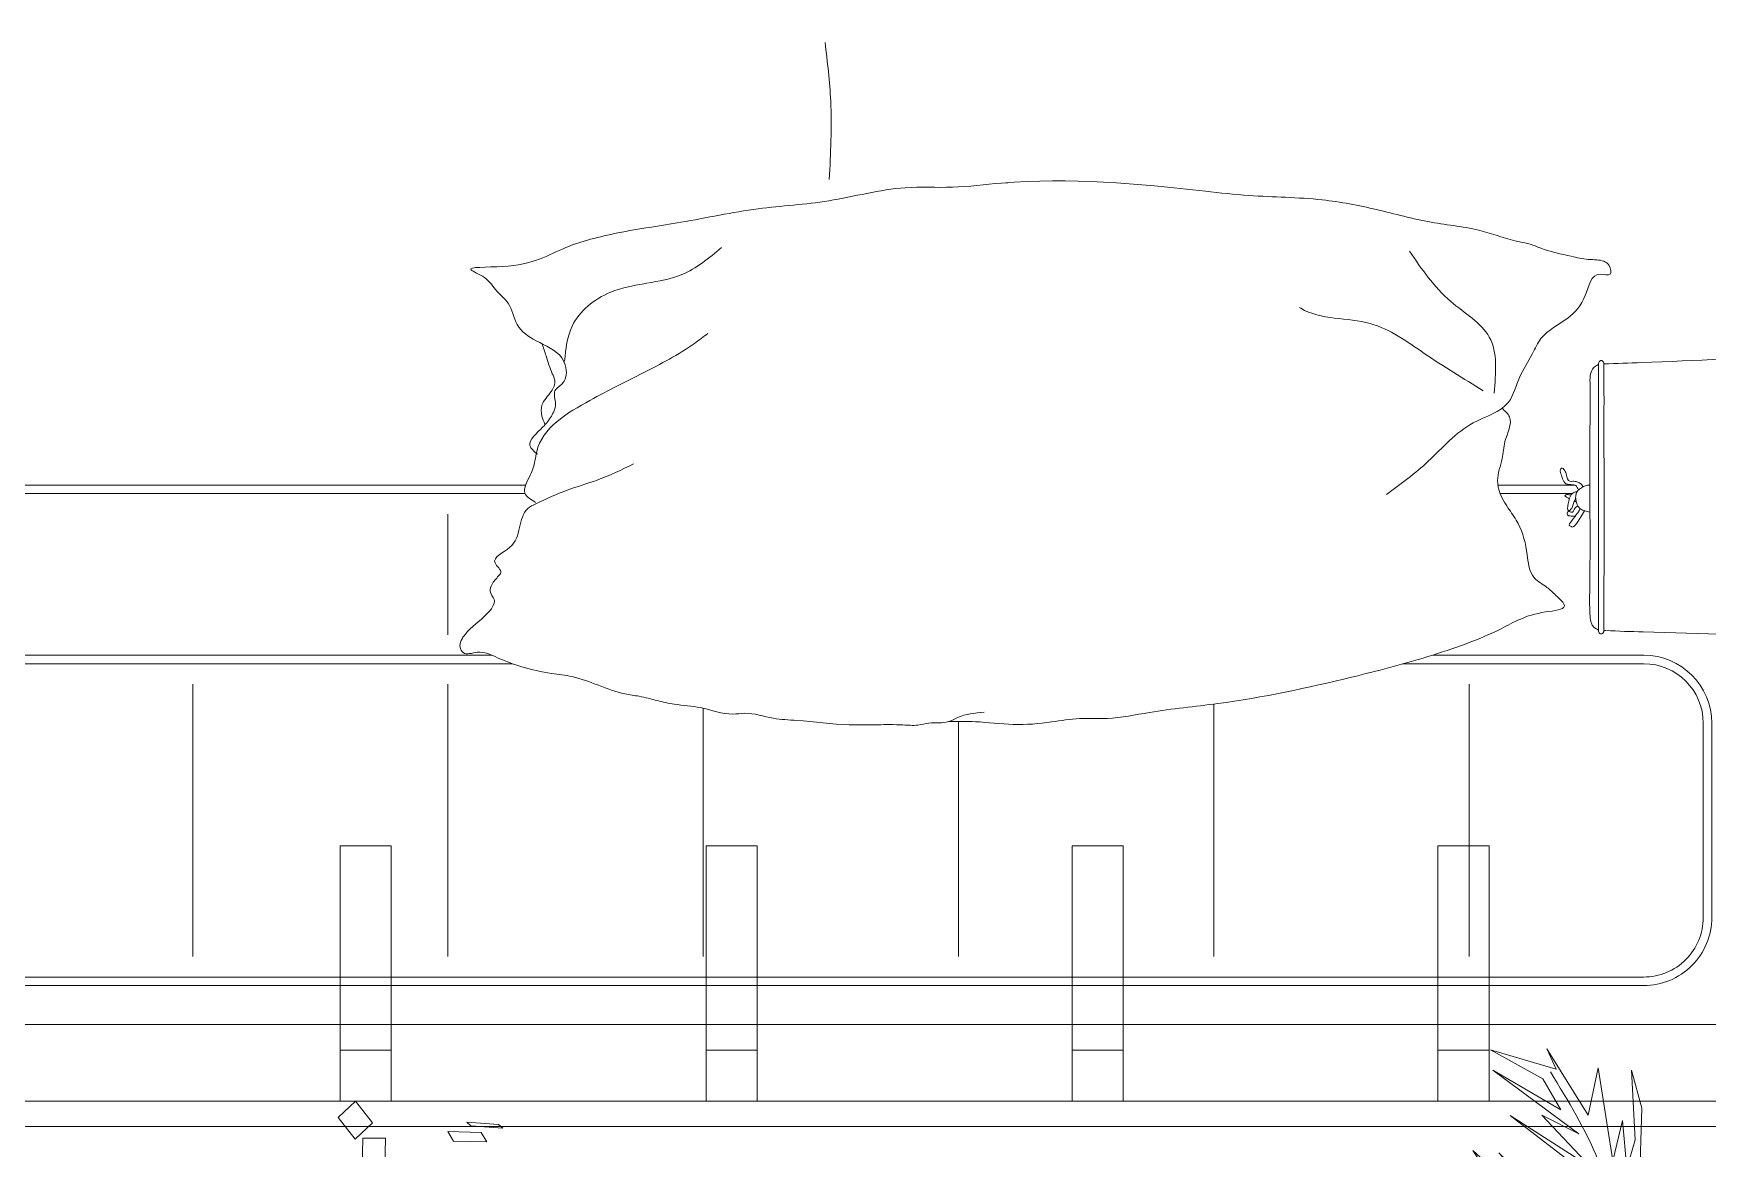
# Model space of a CAD drawing. Header units: centimetres. Extents: x 5488 to 20269, y -31398 to -19684.
# Drawn here: x 6709.3 to 6807.7, y -23982 to -23916.4 of the extents above; entities that cross this region are included whole.
import ezdxf

# ---------------------------------------------------------------- set-up
doc = ezdxf.new("R2010")
doc.units = ezdxf.units.CM
doc.set_wipeout_variables(frame=1)
doc.linetypes.add('HIDDEN', pattern=[9.524999999999999, 6.35, -3.175])
doc.layers.add('wipeout', color=7, linetype='Continuous', true_color=0xffffff)
for name, color, linetype, lineweight in [('xxx_Auto_FFE_UPHOLSTERY', 67, 'Continuous', 20), ('xxx_Auto_FFE_WOOD', 36, 'Continuous', 0), ('xxx_Auto_Kaplama_Ahşap Tarama', 16, 'Continuous', 5), ('xxx_Auto_Tefris_Tefris', 32, 'Continuous', 15)]:
    doc.layers.add(name, color=color, linetype=linetype, lineweight=lineweight)
doc.layers.add('xxx_Auto_LANDSCAPE', color=7, linetype='Continuous', lineweight=0, true_color=0x496639)

# ---------------------------------------------------------------- blocks, each defined once
blk = doc.blocks.new('lf01_sedir baza')
at = {"layer": 'xxx_Auto_FFE_WOOD'}
blk.add_lwpolyline([(3526.075064179525, 1344.286187823665), (3526.075064179525, 1126.286187823665, -0.4142135623730945), (3520.075064179525, 1120.286187823665), (3424.575064179525, 1120.286187823665, -0.4142135623730951), (3418.575064179525, 1126.286187823665), (3418.575064179525, 1244.286187823665, 0.4142135623730951), (3412.575064179525, 1250.286187823665), (3224.575064179525, 1250.286187823665, -0.4142135623730945), (3218.575064179525, 1256.286187823665), (3218.575064179525, 1265.286187823665)], format="xyb", dxfattribs=at)
blk.add_lwpolyline([(3522.575064179525, 1136.476712804353), (3526.575064179525, 1136.476712804353, 0.414213562373095), (3527.575064179525, 1137.476712804353), (3527.575064179521, 1333.286187824928, 0.414213562373095), (3526.575064179521, 1334.286187824928), (3522.575064179521, 1334.286187824928, 0.414213562373095), (3521.575064179521, 1333.286187824928), (3521.575064179525, 1137.476712804353, 0.414213562373095)], format="xyb", close=True, dxfattribs=at)
at = {"layer": 'xxx_Auto_FFE_WOOD', "linetype": 'HIDDEN', "ltscale": 5}
blk.add_lwpolyline([(3526.078526019247, 1334.286244849365), (3526.075064179525, 1136.476712804353)], dxfattribs=at)
for points in [[(3511.075064179521, 1259.786187824928), (3511.075064179521, 1262.786187824928), (3523.075064179521, 1262.786187824928), (3523.075064179521, 1259.786187824928)], [(3526.075064179521, 1259.786187824928), (3526.075064179521, 1262.786187824928), (3523.075064179521, 1262.786187824928), (3523.075064179521, 1259.786187824928)], [(3511.075064179521, 1238.286187824928), (3511.075064179521, 1241.286187824928), (3523.075064179521, 1241.286187824928), (3523.075064179521, 1238.286187824928)], [(3526.075064179521, 1238.286187824928), (3526.075064179521, 1241.286187824928), (3523.075064179521, 1241.286187824928), (3523.075064179521, 1238.286187824928)], [(3511.075064179521, 1216.786187824928), (3511.075064179521, 1219.786187824928), (3523.075064179521, 1219.786187824928), (3523.075064179521, 1216.786187824928)], [(3526.075064179521, 1216.786187824928), (3526.075064179521, 1219.786187824928), (3523.075064179521, 1219.786187824928), (3523.075064179521, 1216.786187824928)], [(3511.075064179521, 1195.286187824928), (3511.075064179521, 1198.286187824928), (3523.075064179521, 1198.286187824928), (3523.075064179521, 1195.286187824928)], [(3526.075064179521, 1195.286187824928), (3526.075064179521, 1198.286187824928), (3523.075064179521, 1198.286187824928), (3523.075064179521, 1195.286187824928)]]:
    blk.add_lwpolyline(points, close=True, dxfattribs=at)
blk = doc.blocks.new('mimder plan')
for points in [[(-196, -10.5), (-196, -95, 0.4142135623730951), (-191, -100), (-5.99997067260756, -100, -0.4142135623730951), (2.932739243988181e-05, -106), (2.932739243988181e-05, -224.0000000000036, 0.4142135623731054), (6.00002932739244, -230.0000000000036), (97.00005865478215, -230.0000000000036, 0.4142135623730951), (103.0000586547822, -224.0000000000036), (103.0000586547822, -10.5, 0.4142135623730951), (97.00005865478215, -4.5), (-190, -4.5, 0.414213562373095)], [(100.2071654359697, -225.9999706726048, -0.4142135623729428), (96.70716543596973, -229.4999706726048), (85.29295187360003, -229.4999706726121, -0.414213562373095), (81.79295187360003, -225.9999706726121), (81.79295187360003, -78.41421356237333, -0.414213562373095), (85.2929518735964, -74.91421356237333), (96.70716543596973, -74.91421356236606, -0.4142135623732472), (100.2071654359697, -78.41421356236606)]]:
    blk.add_lwpolyline(points, format="xyb", close=True)
for points in [[(81.29295187360003, -226), (81.29295187360003, -78.41421356237333, -0.4142135623729902), (85.2929518735964, -74.41421356237333), (96.70716543596973, -74.41421356236606, -0.4142135623732038), (100.7071654359697, -78.41421356236606), (100.7071654359697, -225.9999706726048), (96.70716543596973, -229.9999706726048)], [(96.70716543596973, -229.9999706726048), (75.29295187360003, -229.9999706726121, -0.4142135623732038), (71.29295187360003, -225.9999706726121), (71.29295187360003, -82.46133972286043)], [(83.35646020049353, -229.4999706726085), (75.29295187360003, -229.4999706726121, -0.414213562373095), (71.79295187360003, -225.9999706726121), (71.79295187360003, -82.6150629442709)]]:
    blk.add_lwpolyline(points, format="xyb")
for points in [[(99.0000586547485, -88.66421356236606), (83.0000586547485, -88.66421356236606)], [(80.0858450923788, -103.6642135623733), (73.00005865475578, -103.6642135623733)], [(99.0000586547485, -103.6642135623661), (83.0000586547485, -103.6642135623661)], [(80.0858450923788, -118.6642135623733), (73.00005865475578, -118.6642135623733)], [(99.0000586547485, -118.6642135623661), (83.0000586547485, -118.6642135623661)], [(80.0858450923788, -133.6642135623733), (73.00005865475578, -133.6642135623733)], [(99.0000586547485, -133.6642135623661), (83.0000586547485, -133.6642135623661)], [(80.0858450923788, -148.6642135623733), (73.00005865475578, -148.6642135623733)], [(99.0000586547485, -148.6642135623661), (83.0000586547485, -148.6642135623661)], [(99.0000586547485, -163.6642135623661), (83.0000586547485, -163.6642135623661)]]:
    blk.add_lwpolyline(points)
for points in [[(64.18287036214497, -36.48847669404131), (64.07352794350663, -40.31639296934736), (63.94277473037437, -45.70523144180697), (63.73824997420888, -59.19057843385235), (63.73467071820414, -69.05110494797918), (64.09616549526254, -78.52675781017388), (64.17475715853107, -80.74929232068462)], [(79.82898127979934, -36.48853750923445), (79.99040314566992, -41.02267320532701), (80.07261206795374, -43.91764566550046), (80.25389100452958, -68.20856276118138), (79.91816276348254, -78.45352208227632), (79.8370902667848, -80.63318948953383), (79.82869270638912, -80.7507268126792)], [(64.35522811889678, -80.74829657807277), (64.25797955294911, -80.74710168134334), (64.15832359043816, -80.7514829600259), (64.09963680164219, -80.76515479597947), (64.02333416498004, -80.80709903605748), (63.98959951387405, -80.84429471661133), (63.96878911282147, -80.90920758734137), (63.97536248871256, -80.95302002285098), (63.99946529486624, -80.99245117967803), (64.05205281545568, -81.02531050630932), (64.1335742354313, -81.06589084715961), (64.16708817720246, -81.06912294181893), (64.35522811889678, -81.07230932376842), (64.6427152778324, -81.07350422049785), (65.06712067979242, -81.071972225036), (72.2909121529483, -81.07609580103599), (73.85634898681383, -81.07350422049785), (75.96971218483668, -81.06912294181893), (79.54347622505884, -81.07350422049785), (79.73191509723802, -81.07131358116021), (79.82175204739542, -81.06912294181893), (79.8887629912806, -81.06266396342835), (79.9751324441495, -81.02531050630932), (80.0364848082354, -80.95302002285098), (80.0364848082354, -80.86758587899385), (79.98181342460157, -80.80118895591295), (79.92473613443326, -80.76900789909996), (79.86776619209559, -80.7514829600259), (79.82884182890848, -80.74866615853898), (79.67056286151637, -80.74929232068462), (79.44706577064426, -80.74710168134334), (79.08552611730556, -80.74710168134334), (73.8027469684821, -80.73262571127998), (69.56944824635139, -80.74710168134334), (68.10458282490436, -80.7514829600259), (65.92110280439738, -80.74710168134334), (64.58340643363772, -80.7514829600259), (64.35522811889678, -80.74829657807277)], [(64.2150246750789, -81.07350422049785), (64.30513048293506, -81.24875378689467), (64.70611077671492, -81.52039078166126), (65.27616841233612, -81.5675531322122), (66.02293229286806, -81.55615013643546), (68.18236875708317, -81.57515615040757), (75.3046985543042, -81.56639368087053), (77.43595511295462, -81.58556197570579), (78.85545552217809, -81.57515615040757), (79.36492754975916, -81.5036342877138), (79.57193431709311, -81.40024121001261), (79.72095917123261, -81.24875378689467), (79.77946276760849, -81.13482730011674), (79.7980629111662, -81.06912294181893), (79.795190844834, -81.0657944991508)], [(72.87551319850354, -81.57946597335831), (72.80669920710716, -81.856159740375), (72.73532356047508, -82.06224786452367), (72.52914678358866, -82.2738525399327), (72.22221575920776, -82.38951766059836), (71.95028565405664, -82.41057647016714), (71.7178701385219, -82.3482708862357), (71.52781894754298, -82.18687585425141), (71.38361942035044, -81.95432862826783), (71.30664911108033, -81.72212752946871), (71.29447561211236, -81.57971628373343)], [(71.57379145944651, -82.24732305347425), (71.43271571648074, -82.31414927815786), (71.3011059825185, -82.44208551854172), (71.2703127260138, -82.58555625741428), (71.25430612576201, -82.77134713714986), (71.24708638040465, -82.88020033632347), (71.21390222896298, -82.98261196081876), (70.92399439264955, -83.17666333405941), (70.64131931438169, -83.27948061918505), (70.47690970063377, -83.32649453296472), (70.39589201673698, -83.3113360082134), (70.29770112583356, -83.24018773139687), (70.4233909752329, -83.0667246646517), (70.69637216358024, -82.95831101616204), (71.06895844577957, -82.7504003060385), (71.06895844577957, -82.58555625741428), (71.0761918762928, -82.44084932642727), (71.1495409745985, -82.23086405698268), (71.27724810948712, -82.04227164008626), (71.40267969213892, -81.99324034147867)], [(71.66577781631713, -82.31666891848727), (71.7253929565195, -82.52354985880811), (71.90682327048853, -82.70329255308752), (72.2341986803167, -82.81380593483482), (72.57159131245498, -82.88052045107179), (72.70225856587786, -82.88405702856835), (72.77964155772315, -82.83898900585336), (72.80362935893572, -82.79556453491386), (72.70901000496815, -82.69004308681542), (72.66265701718294, -82.64396509033395), (72.43752675950964, -82.56194656284788), (72.19052182084124, -82.46922402358905), (72.07131732321068, -82.40048912458224)], [(72.29451401848564, -82.36782549784039), (72.26759252795455, -82.39735804909651), (72.24011877394514, -82.49002769926665)], [(73.11111556309697, -82.43845834348758), (73.12622104850016, -82.61902702102816), (73.10547390433567, -82.73012705676229), (73.09185363842516, -82.82320248227188), (72.96095658486593, -82.90854608227892), (72.87947257737324, -82.89144569842756), (72.84175823218357, -82.84025644961002), (72.87947257737324, -82.6966912802236), (72.8867578352365, -82.60390585003188), (72.7715399268236, -82.52014562031036), (72.59376383598283, -82.3998095547613), (72.53524422222472, -82.32238280618185)], [(72.79801350851994, -81.88968315788952), (73.20194696266663, -82.12967569639295), (73.64846305462561, -82.44303553563441), (73.7586194227697, -82.60120081401692), (73.72947588522584, -82.65628732697223), (73.68155499611748, -82.75804684434843), (73.68148470940287, -82.75827806528832), (73.41275548536214, -82.65769871506564), (72.9590560852339, -82.32167028701588), (72.76813485802813, -82.19056731875753), (72.67294882059468, -82.15367383763441)], [(72.09537333811022, -82.77650801280834), (72.04689448734644, -82.87735371050076), (72.00766166832364, -82.9473503664558), (71.96129273065526, -83.00798167021276), (71.924945640425, -83.05073264253588), (71.87553259435663, -82.98375612007294), (71.84084844362042, -82.93197994727234), (71.85280576075638, -82.85217813691997), (71.86476307789053, -82.77237632656761), (71.88104944384577, -82.68729070563131)], [(45.29073662471092, -126.5135790910354), (48.73263612923074, -126.1772713013597), (53.32746191655497, -126.2613513481592)]]:
    blk.add_spline(points, degree=3)
blk.add_wipeout([(57.71528005225842, -83.25702583441252), (57.96465980896127, -82.12294014972089), (58.040281439114764, -81.54298822109484), (58.04804683736458, -81.17431490438692), (58.177231472323555, -80.67682938199822), (58.353785003697325, -80.46901438655159), (58.5826513759753, -80.36104513274942), (58.82300622511296, -80.34268082499186), (58.8230062251033, -80.34268082498967), (58.92450362929556, -80.72200878469111), (58.8972247008891, -80.97953641873893), (59.031352154596135, -81.32828959183193), (59.432114656263636, -81.5878180385033), (60.18191989818453, -81.85759914834206), (60.70672359693782, -82.08574578768192), (61.45223876361892, -82.84671891500075), (62.10697832884411, -83.8165740386624), (62.7159698947266, -84.4727397243081), (63.71470047376134, -85.0285140247518), (64.83764404237716, -85.65355596365681), (65.5947243952206, -85.94962721796153), (66.12126901595062, -86.17211232487473), (66.66107265930435, -86.59041348837526), (66.80312762886075, -86.71596873903863), (67.14982330702209, -86.37745971715886), (67.41895670710949, -86.25809092565358), (67.71422346809682, -86.24367886045489), (68.04417485971429, -86.32884641573176), (68.47861466607796, -86.48359262404904), (68.8311156903137, -86.58735752332679), (70.06320061151311, -86.80921560388134), (70.52234226760494, -86.94043117845547), (71.02417227958063, -87.00059416673888), (71.49611248302134, -86.94044132809769), (71.86185916369796, -86.81508471734624), (72.73623914674576, -86.31225668054701), (73.49391613428416, -85.8217403594139), (74.06059125519765, -85.56681088280855), (74.51827095887573, -85.42325881333811), (75.42588574346189, -85.2575452459549), (76.2451623675288, -85.10862467409123), (76.55688290675073, -84.9767987962872), (76.82006702499558, -84.77262894280058), (77.09351440752593, -84.41140711307332), (77.26793121120814, -84.14790552048629), (77.53012450145438, -83.82671158522767), (77.73741120294586, -83.60754896050699), (77.91337046729757, -83.42214930389298), (78.10800148229828, -83.23280089220867), (78.2456701603792, -83.12706174005778), (78.36414881817666, -83.07542056999826), (78.49172191127349, -83.11419149559941), (78.55184168191062, -83.19894472486703), (78.61423354485107, -83.36974978804436), (78.65911231467409, -83.5750649343007), (78.70895525786564, -83.93801231012627), (78.78624690382802, -84.3949451162314), (78.86427167800268, -84.75357069950374), (78.96060222199961, -85.09587256977403), (79.26637061184158, -85.8706794876831), (80.06432124935625, -87.48240781827828), (80.97733493621787, -89.86431758454559), (81.62362290796206, -91.93958302302072), (82.53321891201074, -95.36954868218588), (83.38336342348427, -99.08602802911628), (84.11682302834942, -103.30513734033322), (84.55637371237165, -106.81739525141543), (84.93857054924571, -109.1242451603215), (85.0164609130621, -110.55254944541214), (85.03945444334045, -111.85043858528175), (85.18984056713909, -112.87045842824216), (85.28657251132174, -113.75776477946322), (85.36374443483298, -115.0074525656508), (85.30864880322852, -116.30629012198105), (85.20163048033977, -117.67681592625436), (85.19605889637862, -119.25137283541157), (85.29251185011461, -119.92109220409873), (85.29091411029972, -120.7784134078957), (85.41203517575697, -122.4252242480695), (85.53612117199255, -124.01547374773989), (85.50937991687782, -125.42922065303716), (85.43212741988859, -126.13955089764293), (85.44843594796843, -127.29958493469546), (85.43154061646143, -128.3101810393716), (85.46876726171772, -128.9051796875795), (85.52463151047293, -129.57728434410095), (85.48077299220397, -131.16715559876337), (85.40749275893312, -120.4393335531417), (85.39029455843308, -121.67120440269602), (85.38186254513485, -122.85229137852518), (85.38656811458462, -124.15301441864828), (85.37400587735097, -125.28067597291269), (85.30080475464182, -126.29956388100148), (85.15150300044219, -127.84578252646318), (85.08998225915911, -128.81147653872728), (84.98530465707286, -129.60222365195798), (84.82208069500912, -130.32557251768455), (84.71591590749823, -130.9451548719417), (84.74934477931234, -131.83079872709706), (84.73174766378132, -132.29468159982005), (84.58080466812358, -133.0106562554588), (84.400661481591, -133.69700693124858), (84.27530628798307, -134.4767701309751), (84.1132573317101, -135.69134528970892), (83.95248799358305, -136.3915263309669), (83.71706700316878, -137.38538912753307), (83.60349715727598, -138.0501394104409), (83.40332030755168, -138.86255689586594), (83.2039537964027, -139.43739709259458), (83.01980283124338, -139.92176007543208), (82.84725830093734, -140.34076435904038), (82.5901855180617, -140.9407495947857), (82.46413093663517, -141.85861237870265), (82.3502515283618, -142.43213489933632), (82.18763632841913, -143.49302894056734), (81.98876062676767, -144.25078660436915), (81.88751930388369, -144.69492639589586), (81.58107176797841, -145.42194852355416), (81.39771021844102, -145.84331620089682), (81.2006086079576, -146.31715278751287), (81.11447732271826, -146.77056951315552), (81.1852144148697, -147.29727591825653), (81.20905967879845, -147.58909782936962), (81.14431838075646, -147.7695269360568), (80.93887883152782, -147.9174233447885), (80.74463425077212, -147.9588150122394), (80.49347580768323, -147.91617917977902), (80.30477720795984, -147.82470219541037), (80.05511160490799, -147.63524994880734), (79.78395453499162, -147.39669808527415), (79.53897294425813, -147.058642099344), (78.81351033051877, -146.32963826780846), (78.4591909253466, -146.0455572837451), (77.98614623608383, -145.96354356450442), (77.63676499895202, -146.15551154264548), (77.11657897162169, -146.07137731157212), (76.84122732359057, -145.87560944546766), (76.66233317162614, -145.71848262253386), (76.45511966582448, -145.56876474699524), (76.11884587469166, -145.71731531047328), (75.72885838216027, -145.91970367964043), (75.43076662476682, -145.69668367387453), (75.28990425984406, -145.46209224152042), (75.04254047197914, -145.1449582859838), (74.8223030173966, -144.90115734512136), (74.72290522022466, -144.75746952359506), (74.23856713556549, -144.57948261716473), (73.34321565916316, -144.38058198883553), (73.02937422272178, -144.2309628694106), (72.67685806743641, -143.97971509252184), (72.49679066457063, -143.71201186170717), (72.30816369413611, -143.5169491336496), (72.0925666776548, -143.85999942740548), (71.78463123178223, -144.1355525313323), (71.20497619961316, -144.06613759563325), (70.85349285689794, -143.9010752620337), (70.2818899807567, -143.65961830227255), (70.05660700971634, -143.59394721223848), (69.68443055448056, -143.51907010544508), (69.422482499569, -143.47312980635266), (69.23532066417474, -143.68044174089934), (69.07393042984664, -143.83043469339864), (68.74623546583801, -143.83215941094284), (68.48291095499877, -143.67461011149453), (68.22367215421097, -143.43680259191726), (67.71772217533481, -142.97560362477614), (67.14014222380277, -143.16065773635722), (66.8678623822237, -143.1832076250887), (66.30096383271182, -142.98909605158724), (65.81280311893045, -142.60821233200176), (65.4110645546817, -142.41550844523468), (64.68069830867111, -142.56221725951096), (64.25494908246931, -142.7235737847959), (63.362379353666256, -143.01401469460907), (62.98334161281058, -143.14120901752986), (62.5680857835043, -143.89453960770038), (61.90976290384158, -144.56230625841005), (61.11105941139749, -144.8924317485746), (60.63009564766634, -145.11505069450777), (60.24573725570016, -145.4462267148348), (59.71939095809341, -145.93864872845512), (59.20344770760791, -146.38042309775759), (58.84964549225734, -146.94947341831227), (58.589996747030725, -147.322654149282), (58.589996746974535, -147.32265414924296), (58.495348984576225, -146.7802185183619), (58.5787727376368, -146.27952006209165), (58.45929581930329, -145.67829230974058), (58.37502237192102, -144.72979624729797), (58.08747060467893, -143.51230855409625), (57.542346774950516, -142.22065813208803), (56.576923356235795, -139.169005789049), (56.109515864508424, -136.6090824294609), (54.89688102799526, -129.31967592204126), (54.51037436410554, -125.27140525706996), (54.206384533431226, -121.07037111828073), (53.75721004583244, -127.36360492754646), (53.70032141727557, -124.95054864801646), (53.90002855950572, -122.97996233842434), (53.67263345443842, -119.67829329103843), (53.54249437312879, -115.97587081635268), (53.57093727908165, -111.56221606334566), (53.57093727908165, -111.56221606334566), (53.706083046223725, -108.18303748269945), (53.893721570534886, -105.53282139889176), (54.07663377911265, -103.64131619811825), (54.30780345266534, -101.05319890779907), (54.42464097760505, -98.6144945582922), (54.55424213938616, -97.09051372230633), (55.003901618861235, -94.52908012948508), (55.34619964495732, -93.10927997863378), (55.70042677845063, -91.62216410775997), (55.97071646066161, -90.08896126428279), (56.19117870273924, -88.6790011184544), (56.619266273127515, -87.06685863733398), (57.12076775542039, -85.12344570205472), (57.424111051788685, -84.32365405020725)]).dxf.layer = 'xxx_Auto_FFE_UPHOLSTERY'
for points in [[(58.04804683736802, -81.17431490439049), (58.39707098942381, -80.44035860413715), (58.89717298701908, -80.37842733587604), (58.89717298701908, -80.96987805114986), (60.15987314414451, -81.84888987826707), (61.47485128149128, -82.87677236846866), (62.68580962584747, -84.44995278293209), (63.5547443485375, -84.94182731670298), (64.9772036221093, -85.71630281223042), (66.41282013108867, -86.35492090641856), (67.63519746462771, -88.42727276946607), (69.89474067215997, -91.07115850862465), (71.83865128435718, -93.52296905744151)], [(69.4740085122703, -143.4110510372993), (68.97666639578165, -143.8485109101312), (67.89689820040621, -143.101709622817), (67.23641457621125, -142.5864212609013), (66.5296574717413, -142.3444809857428), (65.75288445876322, -142.3780682169636), (65.3565627029111, -141.9802884430537), (64.97237586898336, -141.7501251181675), (63.82348368877501, -141.9802884430537), (62.81483632807067, -143.4826117913253), (61.85225827452814, -144.596657453767), (60.59716949562971, -145.1368104923022), (59.9090400698442, -145.7839477531743), (59.08851803702237, -146.5269657681274), (58.64942391616387, -147.3069247465683), (58.44792825289005, -145.4571282385405), (57.33407508313758, -141.7415251205421), (56.47484058605187, -138.686178162021), (55.84925696115533, -134.97453719443), (55.05591790753897, -130.4406302475545), (54.58486777787039, -126.2940158144702), (53.81884313297269, -121.8011884602165), (53.78624974488048, -119.0318454656626), (53.54422475587307, -116.1397765901929), (54.02298883754156, -104.1547276577257), (54.27202407617551, -101.6065074936705), (54.53076917090038, -97.29659234757855), (55.10144078667145, -94.10556745526992), (55.8432591037199, -90.89786483052012), (56.36310626634622, -87.90928487486235), (57.00193019531071, -85.70857928499754), (57.13025925266629, -85.08982195580757), (57.38884495345337, -84.4176351972128), (57.84339324697066, -82.66899923013261), (58.03115915459966, -81.6771865643168), (58.04804683736802, -81.17431490439049)], [(66.78093805854769, -86.74110026232665), (67.28872754377153, -86.29762224133083), (68.74093947473011, -86.56507046720799), (69.73647006727151, -86.73036572097772), (71.03361837299599, -87.00068139272844), (72.51647317602328, -86.45943236713356), (73.34898377043464, -85.9038565851115), (75.1482945932512, -85.29500898627884), (76.7557486861133, -84.8348838523234), (77.30427446783324, -84.09713798790472), (77.77399287399567, -83.56902836536756), (78.39487256392204, -83.07251358842404), (78.75058453745805, -84.18745484366809), (79.73729886256478, -86.79361558951132), (81.37007628013635, -91.08996290944197), (82.5832486138952, -95.57386106289778), (84.13492201049121, -103.4410533237606), (84.65565798949683, -107.4461177526609), (85.01207577886271, -109.9442238165393), (85.01872280014868, -111.552522387421), (85.21714329702445, -113.1986297837248), (85.36026847273388, -115.464991431887), (85.20192157235942, -117.6706182009948), (85.19605889638297, -119.2513728354243)], [(65.90089797011206, -87.20829042727564), (62.59282598749269, -87.48572649193375), (60.49664764745648, -89.75316801838198), (57.53780923238992, -92.17255490430762)], [(65.74685974837666, -87.83655890407681), (63.55142645926571, -91.30224882774928), (61.800050628397, -94.48340372135499), (60.89978116461134, -98.56634800383472), (60.85296936590021, -98.64316216624866)], [(84.6477038252051, -117.1591412495036), (84.96065944695147, -118.7300795912051), (85.19605889638297, -119.2513728354243), (85.28780213269602, -120.4050456169716), (85.39889365868476, -121.0552689779215), (85.39000510950609, -121.9443795246516), (85.37957324815216, -123.4237915586455), (85.38117272975614, -125.0919805644953), (85.12534796557156, -128.1808082532079), (84.99427423248017, -129.5537534882533), (84.70493820682896, -131.2234552593509), (84.7528138632606, -131.9273478913819), (84.37325098520705, -133.823169257379), (84.16987112088646, -135.3720720344281), (83.95929363030518, -136.3643537701282), (83.70885255671055, -137.4283083885821), (83.56127598961939, -138.2694243038823), (82.55120265732694, -141.3703794385292), (82.36246046835913, -142.5813155347823), (81.96812145438525, -144.3203229225692), (81.43866604402683, -145.7532798850443), (81.12127656031407, -146.9432225812379), (81.1391195436081, -147.7764143342611), (80.81738792351643, -147.9514662477013), (80.07204634154732, -147.6583635717798), (78.86481558502601, -146.3796854865468), (78.0132925633734, -145.9543018249788), (77.52542512279251, -146.1887311034297), (77.14815745785927, -146.0890276213868), (76.62957222273872, -145.6889517361269), (76.4516634083775, -145.5677930612983), (75.86923604738331, -145.901431197155), (74.96408489115856, -145.0465161132743), (73.78804878391747, -144.461755512144), (72.66999246031446, -143.9720798067356), (72.39086428986775, -143.494608549634), (71.59386901218568, -141.6616885315452), (70.99734834913579, -139.8910749803763), (70.04847145368512, -137.7624653911626)], [(57.33845038181971, -132.5886722570394), (58.9197536187894, -134.9213212243849), (59.96165937801743, -139.116094846715), (61.94960243168316, -141.3672691399988), (64.00081712301107, -141.8178529114193)], [(72.30816369413878, -143.5169491336528), (71.76627262129296, -144.1425019715971), (70.7071881586453, -143.8302739383071), (69.87168246523834, -143.5523858365887), (69.32647764471767, -143.452564893465), (66.31452078830625, -140.3203205294776), (64.69362263092626, -137.1914938362752), (62.96465959067609, -134.1738314258328), (62.38046242060227, -133.3913483853466)], [(62.98334161281127, -143.141209017529), (63.69982444378002, -142.9035271466491), (64.7462713870118, -142.5337783622854), (65.13615670839681, -142.3949509574231), (65.7962303077311, -142.5970276570079), (66.59246263428213, -143.141209017529), (67.23522378451162, -143.141209017529), (67.71772217533544, -142.9756036247782)]]:
    blk.add_spline(points, degree=3)
blk = doc.blocks.new('A$Caa46bac8')
blk.add_blockref('lf01_sedir baza', (-3524.317704866644, -1348.528828510785))
at = {"layer": 'xxx_Auto_FFE_UPHOLSTERY'}
blk.add_blockref('mimder plan', (-105.7426700145106, 1.757359312879998), dxfattribs=at)
blk = doc.blocks.new('agac0001')
at = {"layer": 'xxx_Auto_LANDSCAPE', "linetype": 'Continuous'}
for points in [[(56.71361895201697, 28.63838296820905), (56.09634834477765, 29.15078907074349)], [(56.09634834477765, 29.15078907074349), (57.26177431751421, 24.67498134720518)], [(57.87904492475354, 24.16019196047273), (56.71361895201697, 28.63838296820905)], [(54.54959690037504, 26.48866062176239), (56.04868266081758, 25.9452718246539)], [(55.56249268446118, 21.77929104683426), (54.54959690037504, 26.48866062176239)], [(56.04868266081758, 25.9452718246539), (57.05919516069843, 21.23590224973304)], [(57.26177431751421, 24.67498134720518), (57.87904492475354, 24.16019196047273)], [(57.05919516069843, 21.23590224973304), (55.56249268446118, 21.77929104683426)], [(57.76703056745464, 12.21755484511959), (53.49856856913539, 11.31667341833235)], [(58.37000146951321, 8.959605346673923), (57.76703056745464, 12.21755484511959)], [(58.45341641643608, 7.858528047276195), (60.3076115223521, 10.7518350634491)], [(60.3076115223521, 10.7518350634491), (63.84678855614038, 8.907173094325117)], [(54.09915618698869, 8.058723919893964), (58.37000146951321, 8.959605346673923)], [(61.99259345022437, 6.013866078144928), (58.45341641643608, 7.858528047276195)], [(63.84678855614038, 8.907173094325117), (61.99259345022437, 6.013866078144928)]]:
    blk.add_lwpolyline(points, dxfattribs=at)
blk = doc.blocks.new('A$C7365360F')
at = {"layer": 'xxx_Auto_LANDSCAPE', "xscale": 0.338688, "yscale": 0.338688, "zscale": 0.2074463999999999}
blk.add_blockref('agac0001', (0.07923618106869981, 0.03252834451996024), dxfattribs=at)
blk = doc.blocks.new('palm_plan')
at = {"color": 0}
for p, q in [((-35.70663038191378, 74.410808784869), (-52.98413269116827, 98.95932998445187)), ((-52.98413269116827, 98.95932998445187), (-46.84102143616565, 87.45221034506449)), ((-23.80435169049179, 73.26009603593047), (-39.93002000458091, 97.80861854384602)), ((-39.93002000458091, 97.80861854384602), (-36.47451801908301, 80.54793908476495)), ((-22.26857387674136, 78.24651489522057), (-29.56351912691025, 95.8907648345039)), ((-29.56351912691025, 95.8907648345039), (-23.80435169049179, 73.26009603593047)), ((-46.84102143616565, 87.45221034506449), (-62.19879957367266, 94.74005339389805)), ((-62.19879957367266, 94.74005339389805), (-52.98413269116827, 84.00007471491426)), ((-21.88462751874522, 91.67148824395099), (-22.26857387674136, 78.24651489522057)), ((-16.12546008232675, 54.84870513624264), (-21.88462751874522, 91.67148824395099)), ((-12.28601681765576, 92.05505872415233), (-13.82179463140619, 72.10938459532463)), ((-11.51812664107456, 71.72581411512238), (-12.28601681765576, 92.05505872415233)), ((-36.47451801908301, 80.54793908476495), (-41.84974163691641, 90.52077549501246)), ((-41.84974163691641, 90.52077549501246), (-35.70663038191378, 74.410808784869)), ((-13.82179463140619, 72.10938459532463), (-16.89335025890796, 87.45221034506449)), ((-16.89335025890796, 87.45221034506449), (-16.12546008232675, 54.84870513624264)), ((-52.98413269116827, 84.00007471491426), (-70.26163500042367, 86.68506938465998)), ((-70.26163500042367, 86.68506938465998), (-48.37679924991608, 79.78079812436044)), ((-48.37679924991608, 79.78079812436044), (-41.84974163691641, 74.79437926507035)), ((-36.85846437707914, 60.21869447573499), (-62.58274593166971, 77.09580345461472)), ((-62.58274593166971, 77.09580345461472), (-41.46579781833225, 57.53369980598927)), ((-35.70663038191378, 64.82154154649015), (-46.07313125958444, 75.56152022547485)), ((-46.07313125958444, 75.56152022547485), (-36.85846437707914, 60.21869447573499)), ((-5.375015386071027, 77.09580345461472), (-8.83051483215695, 60.60226495593724)), ((-3.071347395739394, 37.58802567716157), (-5.375015386071027, 77.09580345461472)), ((36.15903166217868, 67.82188106386002), (44.90009571580231, 77.20937459507513)), ((-41.84974163691641, 74.79437926507035), (-35.70663038191378, 64.82154154649015)), ((-10.36629264590829, 53.31442190710277), (-11.51812664107456, 71.72581411512238)), ((2.303876222094004, 70.1915308859825), (-1.151625763403899, 53.69799369563771)), ((2.303876222094004, 53.69799369563771), (2.303876222094004, 70.1915308859825)), ((30.29720342735618, 58.60068317820242), (36.15903166217868, 67.82188106386002)), ((-1.919513400573123, 65.97225429542868), (-3.071347395739394, 37.58802567716157)), ((-1.151625763403899, 53.69799369563771), (-1.919513400573123, 65.97225429542868)), ((-41.46579781833225, 57.53369980598927), (-64.11852374542013, 62.13654818507712)), ((-64.11852374542013, 62.13654818507712), (-49.1446868870853, 53.69799369563771)), ((-8.83051483215695, 60.60226495593724), (-10.36629264590829, 53.31442190710277)), ((-30.97197845426399, 42.55089454534118), (-66.3673709151135, 52.43674513842598)), ((-66.3673709151135, 52.43674513842598), (-42.77044345435115, 48.2542706423128)), ((-42.77044345435115, 48.2542706423128), (-54.94950278893793, 53.5774203578203)), ((-54.94950278893793, 53.5774203578203), (-46.57639949640998, 53.19719528468886)), ((-46.57639949640998, 53.19719528468886), (-50.00175866455629, 53.95764543095174)), ((5.37543184959577, 34.90303100741494), (2.303876222094004, 53.69799369563771)), ((-29.06900170294011, 40.26954410655253), (-58.37486195708516, 45.97292020352415)), ((-58.37486195708516, 45.97292020352415), (-30.97197845426399, 42.55089454534118)), ((-27.92721362061729, 38.74864512235945), (-50.00175866455629, 41.02999425281541)), ((-50.00175866455629, 41.02999425281541), (-29.06900170294011, 40.26954410655253)), ((-35.91972257864563, 38.36842004922801), (-22.59887516173512, 36.84751975670224)), ((-35.43661727103427, 37.09524734651859), (-18.54632954268436, 31.72629813163439)), ((-22.59887516173512, 36.84751975670224), (-27.92721362061729, 38.74864512235945)), ((-89.17843678241297, 34.02727617967957), (-98.39132099787639, 35.56126110893274)), ((-98.39132099787639, 35.56126110893274), (-83.03651397210433, 29.4253200835883)), ((-72.28815159347505, 25.59035579795636), (-89.17843678241297, 34.02727617967957)), ((-48.48820070352849, 14.08546424939414), (-69.21719018832118, 33.26028306088665)), ((-69.21719018832118, 33.26028306088665), (-58.46882527028083, 18.68742034548632)), ((13.05432091834973, 18.40949250873746), (5.37543184959577, 34.90303100741494)), ((-80.73329291823848, 22.52238463111735), (-102.2300227543192, 28.65832696479538)), ((-102.2300227543192, 28.65832696479538), (-93.01713853885576, 21.75539151232442)), ((-77.6623315130837, 24.82336267916344), (-88.41069643112405, 28.65832696479538)), ((-88.41069643112405, 28.65832696479538), (-80.73329291823848, 22.52238463111735)), ((-83.03651397210433, 29.4253200835883), (-77.6623315130837, 24.82336267916344)), ((-18.54632954268436, 31.72629813163439), (-49.25594105481741, 31.72629813163439)), ((-49.25594105481741, 31.72629813163439), (-17.01084884010743, 28.65832696479538)), ((-17.01084884010743, 28.65832696479538), (-40.81079719064292, 26.35734891674929)), ((-58.46882527028083, 18.68742034548632), (-72.28815159347505, 25.59035579795636)), ((-40.81079719064292, 26.35734891674929), (-18.36137910685284, 17.23815650925098)), ((-93.01713853885576, 21.75539151232442), (-111.4429044303706, 19.45441346427924)), ((-35.43661727103427, 10.25049996376219), (-53.0946428112602, 22.52238463111735)), ((-53.0946428112602, 22.52238463111735), (-48.48820070352849, 14.08546424939414)), ((-106.068724510762, 19.45441346427924), (-116.8170868893912, 7.182530105256774)), ((-112.2106447816595, 5.648543867670924), (-89.9461771337019, 17.92042853502608)), ((-96.85584029529946, 16.38644229744023), (-112.2106447816595, 5.648543867670924)), ((-111.4429044303706, 19.45441346427924), (-106.068724510762, 19.45441346427924)), ((-105.300984159474, 15.61945048697999), (-96.85584029529946, 16.38644229744023)), ((-81.50103326952649, 17.15343541623315), (-100.6945420517422, 4.881550748877999)), ((-89.9461771337019, 17.92042853502608), (-97.62358064658747, 11.78448620134805)), ((-97.62358064658747, 11.78448620134805), (-81.50103326952649, 17.15343541623315)), ((-26.99147340685977, 5.648543867670924), (-37.73983578548814, 18.68742034548632)), ((-37.73983578548814, 18.68742034548632), (-35.43661727103427, 10.25049996376219)), ((-116.8170868893912, 7.182530105256774), (-105.300984159474, 15.61945048697999)), ((-100.6945420517422, 4.881550748877999), (-86.1074753772582, 12.55147932014097)), ((-65.3784884318784, 13.31847113060121), (-86.87521572854712, 4.881550748877999)), ((-86.1074753772582, 12.55147932014097), (-73.05588940535199, 14.85245736818706)), ((-73.05588940535199, 14.85245736818706), (-65.3784884318784, 13.31847113060121)), ((-17.77858919139635, 4.114558938417758), (-30.83017516330256, 14.85245736818706)), ((-30.83017516330256, 14.85245736818706), (-26.99147340685977, 5.648543867670924)), ((-86.87521572854712, 4.881550748877999), (-71.52041124218704, 7.949521915716105)), ((-56.16560421641498, 8.71651503450903), (-73.82362975664091, 6.415536986463849)), ((-71.52041124218704, 7.949521915716105), (-56.16560421641498, 8.71651503450903)), ((-73.82362975664091, 6.415536986463849), (-93.78487889014468, -1.254390276467348)), ((-79.96555256694955, 3.347565819624833), (-66.91396913445533, 4.114558938417758)), ((-66.91396913445533, 4.114558938417758), (-51.55916210868327, 5.648543867670924)), ((-42.34627789321985, 4.114558938417758), (-63.84300772930055, 3.347565819624833)), ((-51.55916210868327, 5.648543867670924), (-42.34627789321985, 4.114558938417758)), ((-80.73329291823848, 0.2795946527858177), (-96.85584029529946, -6.623339491351544)), ((-93.78487889014468, -1.254390276467348), (-79.96555256694955, 3.347565819624833)), ((-63.84300772930055, 3.347565819624833), (-80.73329291823848, 0.2795946527858177)), ((-96.85584029529946, -6.623339491351544), (-73.82362975664091, -2.788376514053198)), ((-73.82362975664091, -2.788376514053198), (-46.95272000095156, -1.254390276467348)), ((-29.29469446072562, -3.555369632846123), (-50.79142175739435, -4.322361443305454)), ((-46.95272000095156, -1.254390276467348), (-29.29469446072562, -3.555369632846123)), ((-50.79142175739435, -4.322361443305454), (-74.59137010792983, -8.157325728937394)), ((-74.59137010792983, -8.157325728937394), (-46.95272000095156, -7.390332610144469)), ((-46.95272000095156, -7.390332610144469), (-33.90113656845733, -11.22529689577641)), ((-33.90113656845733, -11.22529689577641), (-27.71435251035291, -13.75133959219329)), ((-27.71435251035291, -13.75133959219329), (-57.70108491899191, -16.59424611066061)), ((29.24570927352124, -13.53331403454558), (45.37234496064866, -18.59078182829217)), ((29.24570927352124, -13.53331403454558), (40.16212223759703, -14.90138378305073)), ((40.16212223759703, -14.90138378305073), (35.50158050216032, -12.76738171363831)), ((35.50158050216032, -12.76738171363831), (62.00841479671726, -21.59438938143649)), ((-44.6494989470857, -17.36123922945353), (-78.43007186437262, -18.12823103991377)), ((-78.43007186437262, -18.12823103991377), (-53.0946428112602, -21.19620220675279)), ((-57.70108491899191, -16.59424611066061), (-44.6494989470857, -17.36123922945353)), ((-31.59791551459148, -18.8952241587067), (-40.04305683935399, -26.56515142163698)), ((-36.20435762232319, -20.42921039629255), (-31.59791551459148, -18.8952241587067)), ((-30.10665358863844, -27.60538200394967), (-12.86389027807309, -19.50466203028282)), ((45.37234496064866, -18.59078182829217), (35.56709347590368, -20.40866472353446)), ((62.00841479671726, -21.59438938143649), (53.07570895732806, -16.9383847474146)), ((53.07570895732806, -16.9383847474146), (79.48544630460219, -27.70539489119437)), ((-68.44944983703226, -25.03116649238473), (-82.26877362081541, -23.49718025479888)), ((-82.26877362081541, -23.49718025479888), (-76.12685081050677, -28.09913765922283)), ((-53.0946428112602, -21.19620220675279), (-76.12685081050677, -21.19620220675279)), ((-76.12685081050677, -21.19620220675279), (-68.44944983703226, -25.03116649238473)), ((-59.23656562156884, -35.0020718033611), (-46.18497964966264, -21.96319532554571)), ((-46.18497964966264, -21.96319532554571), (-54.63012351383713, -31.16710882606185)), ((-53.86238316254912, -35.0020718033611), (-36.20435762232319, -20.42921039629255)), ((35.56709347590368, -20.40866472353446), (52.36111511349645, -22.27960856611662)), ((52.36111511349645, -22.27960856611662), (44.03756918748968, -24.96382619338237)), ((79.48544630460219, -27.70539489119437), (70.84402368882456, -20.23638830241634)), ((70.84402368882456, -20.23638830241634), (93.51231113105405, -34.47211327008699)), ((129.2330581028291, -23.51463864820835), (107.0112906632758, -21.95369159579968)), ((116.3860979289148, -26.98340842207836), (129.2330581028291, -23.51463864820835)), ((-76.12685081050677, -28.09913765922283), (-90.7139174849899, -25.03116649238473)), ((-90.7139174849899, -25.03116649238473), (-80.73329291823848, -29.633122588476)), ((-60.00430597285776, -25.79815961117765), (-70.75267089089812, -55.71087685243947)), ((-67.68170948574425, -28.09913765922283), (-60.00430597285776, -25.79815961117765)), ((-60.00430597285776, -31.16710882606185), (-52.32690245997128, -25.03116649238473)), ((-52.32690245997128, -25.03116649238473), (-59.23656562156884, -35.0020718033611)), ((-40.04305683935399, -26.56515142163698), (-44.6494989470857, -37.3030498514072)), ((-44.6494989470857, -37.3030498514072), (-30.10665358863844, -27.60538200394967)), ((25.21620564176555, -35.41962965461062), (20.93318104337595, -26.31651192383197)), ((40.70063110491628, -40.89643319157312), (29.11981894829114, -27.36923238095733)), ((29.11981894829114, -27.36923238095733), (40.23052807427848, -45.78796479180437)), ((44.03756918748968, -24.96382619338237), (63.96710606625493, -33.03962826290535)), ((93.51231113105405, -34.47211327008699), (82.1781674099393, -27.35425078625212)), ((93.51231113105405, -34.47211327008699), (87.39363409581165, -26.63653144469117)), ((87.39363409581165, -26.63653144469117), (109.615404074777, -33.92095058648465)), ((126.1081215011454, -29.75842554950759), (116.3860979289148, -26.98340842207836)), ((-80.73329291823848, -29.633122588476), (-102.2300227543192, -29.633122588476)), ((-102.2300227543192, -29.633122588476), (-89.17843678241297, -31.93410063652209)), ((-75.35911045921785, -44.20598530387724), (-67.68170948574425, -28.09913765922283)), ((-70.75267089089812, -55.71087685243947), (-60.00430597285776, -31.16710882606185)), ((-54.63012351383713, -31.16710882606185), (-62.30752702672362, -45.73997023313041)), ((109.615404074777, -33.92095058648465), (102.150277607454, -28.71779461734604)), ((102.150277607454, -28.71779461734604), (126.1081215011454, -29.75842554950759)), ((-89.17843678241297, -31.93410063652209), (-105.300984159474, -35.0020718033611)), ((-105.300984159474, -35.0020718033611), (-86.87521572854712, -35.0020718033611)), ((-86.87521572854712, -35.0020718033611), (-103.765503456897, -39.60402920778506)), ((-90.7139174849899, -54.94388373364654), (-73.05588940535199, -32.70109375531501)), ((-73.05588940535199, -32.70109375531501), (-75.35911045921785, -44.20598530387724)), ((-62.30752702672362, -45.73997023313041), (-53.86238316254912, -35.0020718033611)), ((33.48750702663347, -43.94678494339223), (25.21620564176555, -35.41962965461062)), ((48.9989999160598, -40.97940164598367), (42.67761571367737, -34.1040509569948)), ((42.67761571367737, -34.1040509569948), (53.7883251325602, -52.52278620941888)), ((63.96710606625493, -33.03962826290535), (54.38431739294901, -33.79533697808165)), ((54.38431739294901, -33.79533697808165), (81.77273023194812, -40.66843843774132)), ((-103.765503456897, -39.60402920778506), (-93.01713853885576, -40.3710210182453)), ((-91.48165783627883, -44.20598530387724), (-82.26877362081541, -36.53605804094695)), ((-82.26877362081541, -36.53605804094695), (-90.7139174849899, -54.94388373364654)), ((81.77273023194812, -40.66843843774132), (63.69428734381927, -39.63616963847471)), ((63.69428734381927, -39.63616963847471), (77.02962268613919, -47.43316452084946)), ((-93.01713853885576, -40.3710210182453), (-106.068724510762, -51.1089194480146)), ((54.10735904183457, -64.23435406942735), (40.70063110491628, -40.89643319157312)), ((56.10952354220717, -54.67479000571529), (48.9989999160598, -40.97940164598367)), ((61.83905372450499, -56.43511208399377), (54.08632126275461, -43.15906159375027)), ((54.08632126275461, -43.15906159375027), (61.81387492837166, -59.20229319782175)), ((-106.068724510762, -51.1089194480146), (-97.62358064658747, -44.20598530387724)), ((-97.62358064658747, -44.20598530387724), (-101.4622824030312, -59.54583982973872)), ((-101.4622824030312, -59.54583982973872), (-91.48165783627883, -44.20598530387724)), ((50.0316388348665, -67.81255832764327), (33.48750702663347, -43.94678494339223)), ((40.23052807427848, -45.78796479180437), (50.0316388348665, -67.81255832764327)), ((77.02962268613919, -47.43316452084946), (93.32836388533633, -56.96282320376213)), ((62.97654409398274, -48.3570586588703), (67.66515610011629, -70.96917548704187)), ((53.7883251325602, -52.52278620941888), (60.45392174745484, -68.34252080301121)), ((62.60301325665841, -66.02233158387025), (56.10952354220717, -54.67479000571529)), ((86.11712953267397, -54.33616851973147), (79.32564120417555, -52.3523501462796)), ((79.32564120417555, -52.3523501462796), (88.41314943908401, -59.2553562714329)), ((99.64974808771785, -63.838173892751), (86.11712953267397, -54.33616851973147)), ((-21.11316763490959, -57.48458144435426), (-24.00197659624064, -68.02243243428438)), ((61.81387492837166, -59.20229319782175), (66.30520401467675, -80.10940237692557)), ((67.66515610011629, -70.96917548704187), (61.83905372450499, -56.43511208399377)), ((88.41314943908401, -59.2553562714329), (79.07800098497682, -56.18170756644486)), ((79.07800098497682, -56.18170756644486), (95.96859759263225, -70.8263969863383)), ((93.32836388533633, -56.96282320376213), (99.64974808771785, -63.838173892751)), ((79.32150296387044, -76.19482798832632), (75.00228077800784, -59.75991182465987)), ((75.00228077800784, -59.75991182465987), (75.22060425366453, -82.54021620194635)), ((63.48872516663323, -85.61611342095875), (54.10735904183457, -64.23435406942735)), ((66.30520401467675, -80.10940237692557), (62.60301325665841, -66.02233158387025)), ((80.26170902514605, -66.41176478786474), (79.32150296387044, -76.19482798832632)), ((82.15901959099483, -91.76340941996932), (80.26170902514605, -66.41176478786474)), ((95.96859759263225, -70.8263969863383), (85.15174496816053, -66.88641567559807)), ((85.15174496816053, -66.88641567559807), (93.2990457534197, -83.57248287494167)), ((-24.00197659624064, -68.02243243428438), (-25.0789167970479, -80.8041160241728)), ((60.45392174745484, -68.34252080301121), (63.48872516663323, -85.61611342095875)), ((82.75501323975823, -73.03596231490428), (82.15901959099483, -91.76340941996932)), ((86.73002272021313, -80.52649173238933), (82.75501323975823, -73.03596231490428)), ((93.2990457534197, -83.57248287494167), (90.36081730430305, -79.0726358343054)), ((90.36081730430305, -79.0726358343054), (95.02847198911513, -95.30941237063234)), ((95.02847198911513, -95.30941237063234), (86.73002272021313, -80.52649173238933))]:
    blk.add_line(p, q, dxfattribs=at)
for points in [[(56.14363322604095, 74.49069166304616), (75.62786656128537, 78.86044353846228), (59.72237032385965, 72.50444092952421), (48.58852270371972, 69.32643897088838), (66.87984198008326, 71.70994011278162), (46.59974176912056, 62.54580123891719)], [(-15.50943557061601, -87.30283910536491), (-5.650718869919729, -104.667624883783), (-11.63350273819469, -88.61801813130751), (-16.76277437836052, -78.2376119870869), (-6.234946410874727, -93.38417188860603), (-13.07829023674913, -72.20794580492839)]]:
    blk.add_lwpolyline(points, dxfattribs=at)
for centre, radius, start, end in [((99.169737181056, 53.29780423129614), 81.80964250274616, 133.8194353844676, 142.4149887049304), ((82.97862138750406, 82.63982042755651), 50.09976615149266, 143.6631003810137, 162.8703788674426), ((64.92215517212662, 79.91771538428475), 34.24708764029177, 126.9528534423017, 151.8694190464421), ((90.53285218348628, 79.13587585796085), 53.9838089348687, 149.0425335133883, 166.4483793290283), ((85.75678897238231, 51.51898266627359), 56.24421271117682, 125.1810031658124, 155.2139140494315), ((69.12327388458107, 57.69117627738979), 42.78720085672745, 111.9800124237559, 140.9277827021839), ((59.95040541314665, 75.90828107053676), 25.51623262538648, 120.6822836056061, 159.6516656087476), ((49.4705048011765, 85.0852054642337), 13.11342582033138, 100.6314011945177, 149.194825586648), ((80.36589880059637, 33.27824600256827), 61.92622676675341, 99.57061964864927, 137.5209076977319), ((92.71009359354866, 33.32474038512737), 65.05403976362156, 110.5941900813583, 137.4972374433934), ((64.52078238552622, 31.89886109211511), 43.40784099011565, 101.1271538701432, 142.0380356375031), ((69.9117373806921, 20.84021606858641), 47.77870837301506, 119.2036971877009, 159.3560266269809), ((73.53149398667938, 0.02792908186711429), 56.68243429455712, 93.0922991293487, 169.4310415212578), ((68.76314868224836, -2.855810356601069), 59.50823229809638, 88.35273877346145, 137.0574134160169), ((75.71210175066517, -19.74180050699852), 64.8562520213254, 117.2482430313139, 152.6959421393457), ((71.95252986633659, 0.365278611575377), 45.63737426452857, 124.6301261613987, 152.1817180731324), ((85.89186644288839, -24.59740168848384), 66.70223197182358, 117.570288799629, 159.0295728484768), ((77.23792640813008, -30.92935420555114), 69.12761992432736, 108.7481945804844, 132.0079541298862), ((75.42371920761798, -36.07032711682768), 62.46495841960552, 106.2911192968202, 146.5572560348166), ((89.11731065671302, -20.29415761365635), 54.0960734187024, 125.2433134483157, 156.3328546723024), ((77.98411957445751, -118.5967477454378), 124.9399452383047, 80.11436082208932, 108.4985258592397), ((90.77169069426327, -108.28936484733), 112.5221759305391, 85.4279815302974, 116.7161089440313), ((51.31583031314221, -50.1353189753163), 56.68243429455712, 142.7949827951667, 219.1337251871589), ((67.4207962750852, -38.4636725789469), 64.8562520213254, 159.5300821770773, 194.9777812851957), ((72.58091482070267, -45.48428710071312), 60.91671715825356, 158.5901486699508, 193.4128642105127), ((103.9763304483595, -38.37577259490809), 89.39779992214523, 170.2572444280274, 202.8835471700374), ((97.55534009818348, -54.60175520456596), 78.17067555715136, 162.3252225783035, 193.7176505479216), ((50.00486929162344, -49.19281507687174), 45.63737426452857, 160.0443062433678, 187.5958981551026), ((76.73061441714344, -32.07487106339522), 69.12761992432736, 180.2180701866384, 203.4778297359636), ((33.47166115062464, -61.44193449029899), 47.77870837301506, 152.8699976894918, 193.0223271287845), ((50.24663784355926, -44.66632477580788), 59.50823229809638, 175.1686109004485, 223.8732855430309), ((21.6597119045764, -64.88197526405474), 43.40784099011565, 170.1879886789173, 211.0988704462828), ((21.40283020186143, -93.79306583726702), 56.24421271117682, 157.0121102671159, 187.0450211506802), ((54.52634362306071, -75.8386980899013), 84.99592387741599, 177.2951429624372, 209.1957498744053), ((-14.00079180224202, -91.0744525787859), 25.51623262538648, 152.574358707791, 191.5437407108687), ((5.653654163056672, -85.62402352816116), 42.78720085672745, 171.2982416142395, 200.2460118927266), ((62.27280844242978, -86.13740200181746), 87.66949527025916, 176.4689470156428, 200.8208534120944), ((-1.585768226668733, -113.5824059395181), 52.22974990089335, 149.5519005768857, 178.1335554131242), ((2.23561526143294, -101.2341292009824), 50.49084930063731, 162.3651279952303, 184.7730457316301), ((-5.723248483059251, -110.2120886784214), 42.62537475060245, 144.6148937711062, 173.5658332489098), ((-27.83938954657424, -89.48150856377833), 13.11342582033138, 163.0311987298092, 211.5946231219783), ((200.524391425417, -129.1352444466465), 254.8968297363715, 171.2703790089308, 176.1186838047392)]:
    blk.add_arc(centre, radius, start, end, dxfattribs=at)
for points in [[(12.54180668337995, 18.55669041983674), (11.25348184661198, 47.51577301276302), (13.83013152014701, 63.60415353938879), (13.83013152014701, 42.36749244790917), (19.62759328560151, 77.11839182108815), (19.62759328560151, 57.812336759137), (29.29002956135901, 93.85030725477827), (34.44332890842907, 103.5033347857534)], [(7.867186449258043, 1.30981518054341), (18.64275608526714, 33.22058431753976), (25.5699081755165, 59.74881327811545), (30.572851492886, 81.6634380553296), (32.88190303610645, 89.73724766579471)], [(0, 0), (-12.02261125612313, 33.88791387395577), (-30.05653067971889, 66.91790549677808), (-46.37293167017106, 85.36322539199045)], [(-17.77858919139635, 4.114558938417758), (-22.26474952266108, 12.86591095144286), (-31.96403520217427, 20.07420736363929), (-37.0502458304918, 21.72857068911617), (-25.27068675080682, 19.35965876671526), (-18.36137910685284, 17.23815650925098)], [(-12.40440673237572, -3.555369632846123), (-63.07526737801254, 16.38644229744023), (-82.26877362081541, 19.45441346427924), (-106.068724510762, 17.92042853502608)], [(40.1850785197239, -7.77949097990404), (65.46111286240193, -5.694690225637714), (81.7104496067168, -4.497123158831528), (61.04457704522792, -9.387673801311394), (96.1965453791081, -7.026595145148349), (77.40938896799707, -11.47255016511372), (114.7038928526836, -12.5761679535326), (129.9274881766023, -18.13804353620981)], [(-8.565704975932931, -13.5262749438225), (-60.77204632414669, -24.2641733735918), (-91.48165783627883, -39.60402920778506), (-102.2300227543192, -48.04094958950918)], [(19.88538231617713, -13.22684928496165), (64.28614136390388, -44.75119824918511), (77.34865659541447, -59.14473238085793), (89.07639853761884, -79.9113122885874)], [(-11.66716725549395, -17.51490684644432), (-25.70326452372228, -35.93302522277099), (-35.88504548296169, -48.65334157134203), (-20.15931031154287, -34.38109480943513), (-41.9961062939401, -62.02869708141952), (-27.69998376313015, -49.05392761760413), (-47.89237198432329, -80.42852642224898), (-51.57712234588416, -90.73192631972233)], [(107.0112906632758, -21.95369159579968), (113.9555914010034, -17.96460570168256), (129.9274881766023, -18.13804353620981)], [(62.97654409398274, -48.3570586588703), (67.37517201581068, -55.91502125870829), (72.60127629746057, -68.22169842126277), (75.22060425366453, -82.54021620194635)]]:
    blk.add_spline(points, degree=3, dxfattribs=at)
blk = doc.blocks.new('A$C21533CF2')
blk.add_wipeout([(74.13046570411657, 39.4887315090589), (75.19695180437908, 40.41723344992202), (76.21338228557204, 41.40027848101124), (77.17697118238512, 42.435172144239644), (78.08507736463048, 43.51907786801264), (78.93521177638311, 44.64902474207632), (79.72504425830499, 45.8219156605995), (80.4524099344757, 47.03453581109329), (81.11531514613847, 48.28356148601149), (81.71194291616686, 49.565569192805654), (82.24065792933982, 50.877045037451936), (82.70001101452496, 52.21439435583933), (83.08874311686424, 53.57395156643349), (83.4057887487036, 54.95199021740539), (83.6502789099652, 56.34473320062622), (83.82154347014426, 57.748363104363264), (83.91911300496682, 59.159032676634354), (83.94272008312558, 60.572875370187596), (83.8922999992583, 61.98601594047575), (83.76799095131469, 63.394581067420944), (83.57013366174974, 64.79470997192307), (83.29927044364953, 66.1825649979695), (82.95614371425009, 67.5543421314116), (82.54169396008442, 68.9062814264692), (82.05705715910727, 70.23467731151229), (81.50356166711435, 71.5358887457534), (80.88272457676513, 72.80634919909912), (80.19624755939024, 74.04257642774652), (79.44601220075214, 75.24118201880603), (78.6340748438506, 76.39888067764626), (77.76266095250617, 77.5124992327379), (76.83415901164655, 78.57898533301656), (75.85111398055815, 79.59541581420525), (74.81622031733058, 80.55900471101407), (73.73231459355506, 81.46711089326116), (72.60236771949047, 82.31724530500699), (71.42947680097328, 83.10707778693222), (70.21685665047357, 83.83444346311065), (68.96783097555021, 84.49734867476577), (67.68582326876286, 85.09397644479328), (66.37434742410124, 85.62269145796549), (65.03699810571646, 86.08204454315997), (63.67744089514271, 86.47077664549657), (62.29940224415378, 86.78782227733264), (60.90665926094317, 87.03231243859842), (59.503029357197605, 87.20357699877583), (58.092359784926515, 87.30114653359838), (56.67851709138091, 87.324753611752), (55.26537652109022, 87.27433352788644), (53.85681139413821, 87.15002447994371), (52.456682489641175, 86.95216719037532), (51.06882746359641, 86.6813039722666), (49.697050330150105, 86.33817724287739), (48.345111035095044, 85.92372748871), (47.016715150046046, 85.43909068774056), (45.715503715812574, 84.8855951957425), (44.44504326246265, 84.26475810540352), (43.20881603382453, 83.57828108801495), (42.010210442756566, 82.82804572938625), (40.85251178391283, 82.01610837246855), (39.73889322881617, 81.14469448113863), (38.67240712855366, 80.21619254027551), (37.65597664735899, 79.23314750918375), (36.692387750545905, 78.19825384595534), (35.78428156830226, 77.11434812218491), (34.93414715654791, 75.98440124811866), (34.14431467463793, 74.81151032959116), (33.41694899845703, 73.59889017910425), (32.75404378679427, 72.34986450418604), (32.157416016774334, 71.06785679738249), (31.628701003601375, 69.7563809527362), (31.16934791840606, 68.41903163435566), (30.780615816068497, 67.05947442376404), (30.463570184229127, 65.68143577279216), (30.219080022967542, 64.28869278957131), (30.047815462798656, 62.8850628858274), (29.950245927965927, 61.474393313563176), (29.926638849807166, 60.06055062000994), (29.97705893367444, 58.647410049721785), (30.101367981626524, 57.23884492276717), (30.29922527119147, 55.83871601826505), (30.570088489303565, 54.45086099221432), (30.91321521868094, 53.07908385878339), (31.327664972848325, 51.72714456372834), (31.81230177382375, 50.3987486786827), (32.36579726581839, 49.09753724444414), (32.986634356165894, 47.82707679109588), (33.67311137355267, 46.59084956244415), (34.42334673218061, 45.39224397139151), (35.235284089092325, 44.234545312544405), (36.10669798042657, 43.120926757459635), (37.035199921296375, 42.0544406571741), (38.018244952383036, 41.03801017598286), (39.053138615600446, 40.07442127918091), (40.13704433937769, 39.16631509693639), (41.26699121345074, 38.31618068518113), (42.43988213196793, 37.52634820325589), (43.65250228246935, 36.79898252708003), (44.901527957382534, 36.13607731543176), (46.18353566416988, 35.53944954540425), (47.495011508831496, 35.01073453223206), (48.832360827216284, 34.55138144703757), (50.191918037798494, 34.162649344691545), (51.56995668877896, 33.8456037128649), (52.96269967198957, 33.60111355159911), (54.36632957573513, 33.4298489914217), (55.776999148006226, 33.33227945659915), (57.19084184155183, 33.308672378445536), (58.60398241184252, 33.3590924623111), (60.01254753879452, 33.483401510253834), (61.41267644330003, 33.681258799812795), (62.80053146934479, 33.952122017921525), (64.17230860278264, 34.29524874732014), (65.5242478978377, 34.70969850148753), (66.8526437828867, 35.19433530245698), (68.15385521712017, 35.74783079445504), (69.4243156704701, 36.36866788479402), (70.66054289911838, 37.05514490217572), (71.85914849017446, 37.80538026080875), (73.01684714901819, 38.617317617726435)]).dxf.layer = 'wipeout'
at = {"layer": 'xxx_Auto_Tefris_Tefris'}
blk.add_circle((56.93467946645978, 60.31671299508525), 27, dxfattribs=at)
at = {"layer": 'xxx_Auto_LANDSCAPE', "xscale": -0.364783083416274, "yscale": 0.364783083416274, "zscale": 0.3647830834162722, "rotation": 328.9633282841189}
blk.add_blockref('palm_plan', (59.41276612221554, 57.22750328806615), dxfattribs=at)

msp = doc.modelspace()

# ---------------------------------------------------------------- block references
at = {"layer": 'xxx_Auto_Tefris_Tefris', "rotation": 270}
msp.add_blockref('A$Caa46bac8', (6880.568546434059, -23977.41153254534), dxfattribs=at)

# ---------------------------------------------------------------- next in the draw order: block references
at = {"layer": 'xxx_Auto_Tefris_Tefris', "linetype": 'ByBlock', "xscale": -0.6785773943030611, "yscale": 0.6785773943030611, "zscale": 0.6785773943030642, "rotation": 263.6633441428334}
msp.add_blockref('A$C21533CF2', (6762.329497281984, -24038.94703012253), dxfattribs=at)
at = {"layer": 'xxx_Auto_Tefris_Tefris', "xscale": -1.2, "yscale": 1.2, "rotation": 280.6128426569576}
msp.add_blockref('A$C7365360F', (6729.420165047644, -24005.44452946059), dxfattribs=at)

# ---------------------------------------------------------------- next in the draw order: hatches: boundary and pattern name
at = {"layer": 'xxx_Auto_Kaplama_Ahşap Tarama'}
h = msp.add_hatch(dxfattribs=at)
h.set_pattern_fill('AR-CONC', color=256, scale=0.5)
h.set_pattern_definition([(49.99999999999999, (809.5311465491541, -3617.590723406778), (91.092334498002, -7.969542769451543), [9.525, -104.775]), (355, (809.5311465491541, -3617.590723406778), (-17.62171071248467, 95.52842261951757), [7.62, -83.820292085]), (100.4514447, (817.1221500491538, -3618.25485015678), (73.47062354517664, 87.55887595609755), [8.095004399999997, -89.04512229999997]), (46.18420000000001, (809.5311465491541, -3592.190723406777), (135.539520446065, -21.02116396636357), [14.2875, -157.1625]), (96.63555760999994, (820.8260965491545, -3593.94247340678), (118.7020670257515, 123.7130622988608), [12.14251157, -133.56780408]), (351.1841511700001, (809.5311465491541, -3592.190723406777), (118.7020670324885, 123.7130622927663), [11.429983535, -125.72986596]), (21, (822.2311465491539, -3598.540723406779), (75.80719563456624, -51.1325990935438), [9.525, -104.775]), (326.0000000000001, (822.2311465491539, -3598.540723406779), (30.90101417382354, 92.09398306115963), [7.62, -83.82]), (71.45144499999999, (828.5484128491544, -3602.801773356779), (106.7082096393581, 40.96138444295262), [8.0950044, -89.04496879999999]), (37.50000000000001, (809.5311465491541, -3617.590723406778), (1.544301625295908, 42.27751943657655), [0, -82.804, 0, -85.09, 0, -84.1375]), (7.499999999999999, (809.5311465491541, -3617.590723406778), (33.40983125515287, 50.09028740905975), [0, -48.514, 0, -80.899, 0, -32.0675]), (327.5, (781.2101465491542, -3617.590723406778), (67.7952975834357, -2.864371996336722), [0, -31.75, 0, -99.06, 0, -131.445]), (317.5, (768.5101465491543, -3617.590723406778), (74.06459069300902, 12.71324551666651), [0, -41.275, 0, -65.786, 0, -93.345])])
edge = h.paths.add_edge_path()
edge.add_line((9312.934239034274, -27555.318573272), (9330.626290762004, -27555.318573272))
edge.add_arc((9330.626290762002, -27548.31857327201), 6.999999999996362, 270.0000000000148, 349.5592448212793)
edge.add_arc((-12655703.85192648, 2009176.563850346), 12827763.87852466, 350.8642093146535, 350.8644691225534)
edge.add_line((9346.745801669727, -27492.15741189267), (9332.44991226789, -27492.15744410318))
edge.add_line((9332.44991226789, -27492.15744410318), (9332.449455501846, -27061.10236461796))
edge.add_line((9332.449455501846, -27061.10236461796), (9346.746142236898, -27061.10234946853))
edge.add_arc((-12660642.42867646, -2064524.00734829), 12832765.90526256, 9.135530923292796, 9.135790639500211)
edge.add_arc((9330.626290762002, -27004.9390702985), 6.999999999999829, 10.44075517872073, 89.9999999999851)
edge.add_line((9330.626290762004, -26997.9390702985), (9312.934239034272, -26997.9390702985))
edge.add_arc((9312.934239034274, -27004.9390702985), 7, 90.0000000000149, 170.4864106854212)
edge.add_arc((10864.46380279621, -27276.62882178525), 1582.137683424508, 170.0694418627802, 189.93055813722)
edge.add_arc((9312.934239034275, -27548.318573272), 7.000000000000069, 189.5135893145788, 269.9999999999852)

doc.saveas('drawing.dxf')
